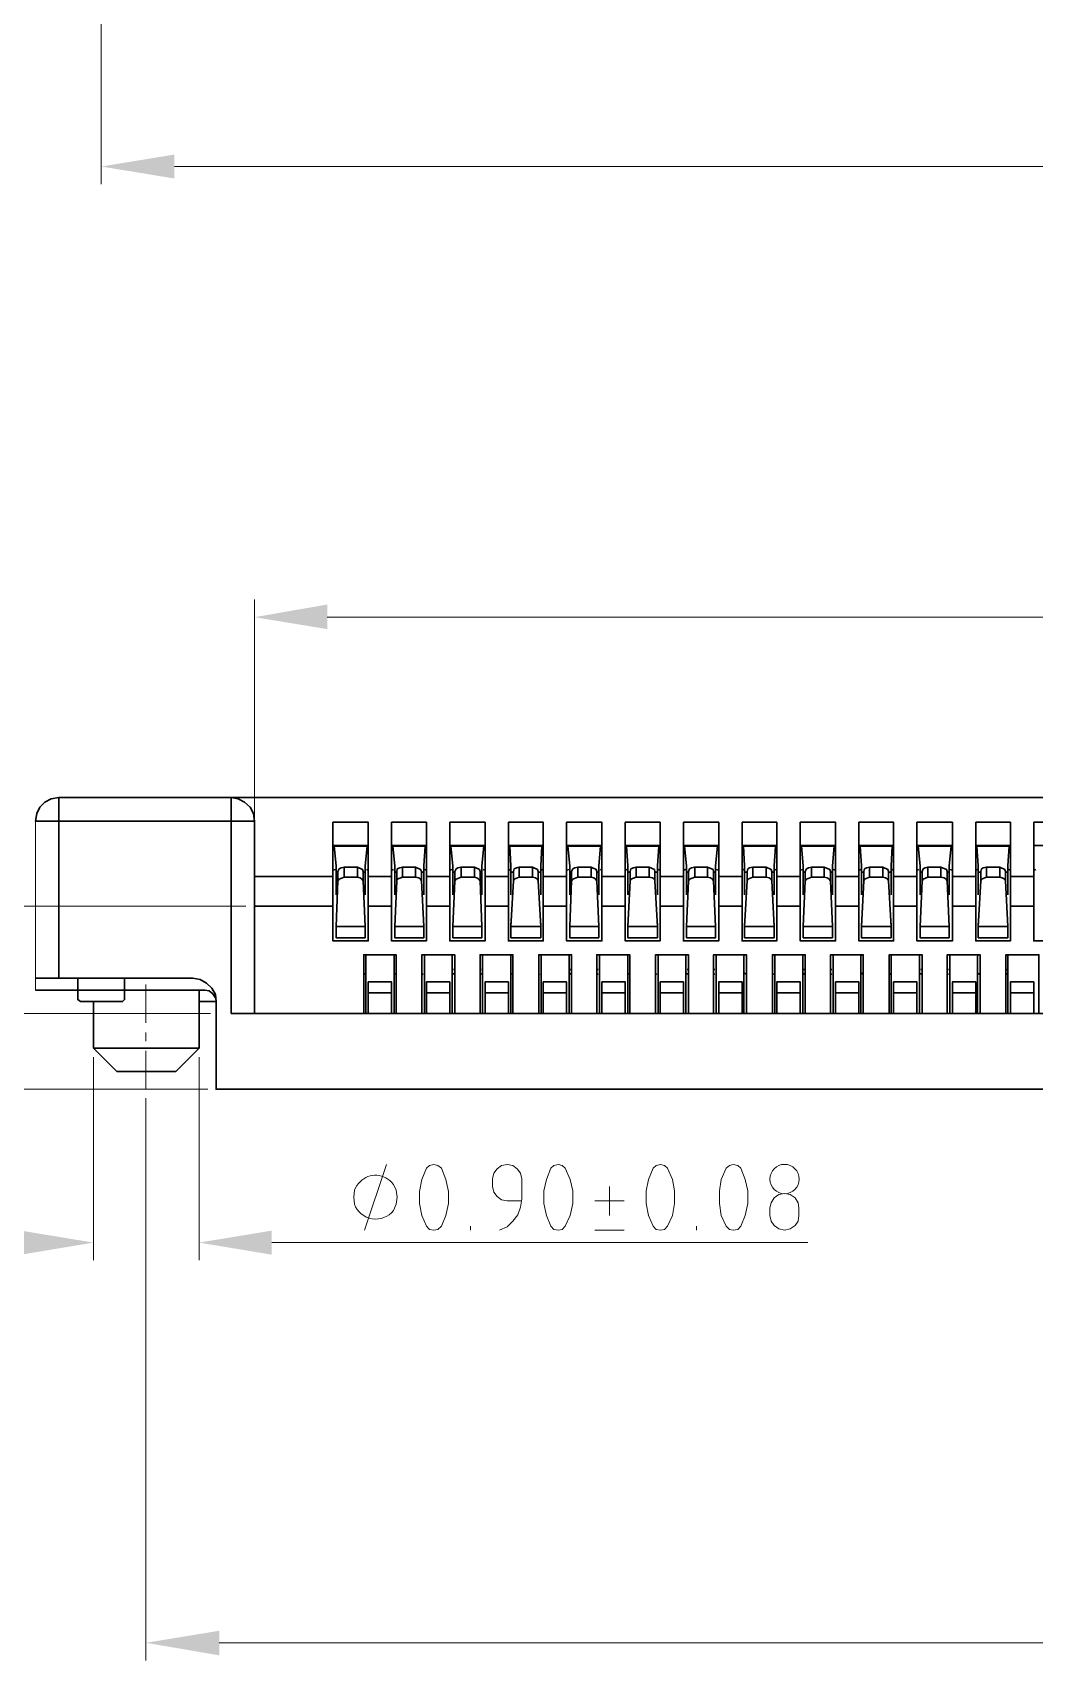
# Model space of a CAD drawing. Header units: inches. Extents: x 0 to 16.2, y 0 to 11.4.
# Drawn here: x 2.184 to 3.506, y 5.02 to 7.169 of the extents above; entities that cross this region are included whole.
import ezdxf

# ---------------------------------------------------------------- set-up
doc = ezdxf.new("R2010")
doc.units = ezdxf.units.IN
doc.header["$MEASUREMENT"] = 0
doc.layers.add('Color-7-Line_Weight-20', color=7, linetype='Continuous', lineweight=20)
doc.layers.add('Color-7-Line_Weight-30', color=7, linetype='Continuous', lineweight=30)
doc.layers.add('P2C-Hatch', color=7, linetype='Continuous')

msp = doc.modelspace()

# ---------------------------------------------------------------- hatches: boundary and pattern name
at = {"layer": 'P2C-Hatch', "transparency": 33554636}
for points in [[(2.3708, 7.0083), (2.3708, 6.9767), (2.2742, 6.9925)], [(2.5725, 6.4142), (2.5725, 6.3817), (2.4767, 6.3975)], [(2.1683, 5.5875), (2.1683, 5.5558), (2.2642, 5.5717)], [(2.4992, 5.5875), (2.4992, 5.5558), (2.4033, 5.5717)], [(2.43, 5.0592), (2.43, 5.0267), (2.3333, 5.0433)]]:
    msp.add_hatch(color=256, dxfattribs=at).paths.add_polyline_path(points)

# ---------------------------------------------------------------- linework, layer by layer
at = {"layer": 'Color-7-Line_Weight-20', "linetype": 'Continuous'}
for p, q in [((5.6875, 6.9925), (2.3708, 6.9925)), ((2.4767, 6.125), (2.4767, 6.4208)), ((2.5725, 6.3975), (5.4858, 6.3975)), ((2.1875, 5.905), (2.1875, 6.1283)), ((2.465, 6.0158), (1.7375, 6.0158)), ((2.3333, 5.9125), (2.3333, 5.8617)), ((2.4183, 5.8742), (1.7375, 5.8742)), ((2.415, 5.8742), (1.9117, 5.8742)), ((2.3333, 5.8492), (2.3333, 5.8375)), ((2.3333, 5.825), (2.3333, 5.7742)), ((2.2642, 5.8167), (2.2642, 5.5483)), ((2.4033, 5.8167), (2.4033, 5.5483)), ((2.415, 5.7742), (1.9117, 5.7742)), ((2.3333, 5.7625), (2.3333, 5.02)), ((2.6217, 5.5883), (2.6508, 5.675)), ((2.945, 5.6075), (2.945, 5.6458)), ((2.9258, 5.6267), (2.9642, 5.6267)), ((2.7617, 5.5883), (2.7617, 5.5933)), ((3.06, 5.5883), (3.06, 5.5933)), ((2.4992, 5.5717), (3.2067, 5.5717)), ((2.9258, 5.5883), (2.9642, 5.5883)), ((2.43, 5.0433), (5.6283, 5.0433))]:
    msp.add_line(p, q, dxfattribs=at)
for points in [[(2.2742, 6.9692), (2.2742, 7.9467), (2.2742, 7.2025)], [(2.8, 5.5883), (2.81, 5.5925), (2.8175, 5.6), (2.8242, 5.6083), (2.8275, 5.6183), (2.8292, 5.6292), (2.8292, 5.6558), (2.8275, 5.6633), (2.8233, 5.6692), (2.8175, 5.6733), (2.81, 5.675), (2.8025, 5.6733), (2.7967, 5.6692), (2.7925, 5.6633), (2.7908, 5.6558), (2.7908, 5.6458), (2.7925, 5.6383), (2.7967, 5.6325), (2.8025, 5.6283), (2.81, 5.6267), (2.8292, 5.6267)], [(2.6083, 5.6225), (2.6075, 5.6317), (2.6083, 5.6408), (2.6098, 5.644), (2.6116, 5.647), (2.6136, 5.6497), (2.6158, 5.6521), (2.6181, 5.6542), (2.6207, 5.656), (2.6233, 5.6576), (2.6261, 5.6588), (2.629, 5.6597), (2.6319, 5.6603), (2.6349, 5.6606), (2.6379, 5.6606), (2.6409, 5.6603), (2.6439, 5.6596), (2.6468, 5.6586), (2.6497, 5.6573), (2.6525, 5.6556), (2.6551, 5.6535), (2.6576, 5.6511), (2.66, 5.6483), (2.6633, 5.6408), (2.665, 5.6317), (2.6633, 5.6225), (2.66, 5.6142)]]:
    msp.add_lwpolyline(points, dxfattribs=at)
for points in [[(2.6975, 5.6075), (2.6942, 5.6233), (2.6942, 5.6392), (2.6975, 5.655), (2.7033, 5.67), (2.7075, 5.6733), (2.7133, 5.675), (2.7183, 5.6733), (2.7233, 5.67), (2.7292, 5.655), (2.7325, 5.6392), (2.7325, 5.6233), (2.7292, 5.6075), (2.7233, 5.5933), (2.7183, 5.5892), (2.7133, 5.5883), (2.7075, 5.5892), (2.7033, 5.5933)], [(2.8617, 5.6075), (2.8583, 5.6233), (2.8583, 5.64), (2.8617, 5.655), (2.8675, 5.67), (2.8717, 5.6733), (2.8775, 5.675), (2.8825, 5.6733), (2.8867, 5.67), (2.8933, 5.655), (2.8967, 5.64), (2.8967, 5.6233), (2.8933, 5.6075), (2.8867, 5.5933), (2.8825, 5.5892), (2.8775, 5.5883), (2.8717, 5.5892), (2.8675, 5.5933)], [(2.9967, 5.6075), (2.9933, 5.6233), (2.9933, 5.64), (2.9967, 5.655), (3.0025, 5.67), (3.0067, 5.6733), (3.0125, 5.675), (3.0175, 5.6733), (3.0217, 5.67), (3.0283, 5.655), (3.0308, 5.64), (3.0308, 5.6233), (3.0283, 5.6075), (3.0217, 5.5933), (3.0175, 5.5892), (3.0125, 5.5883), (3.0067, 5.5892), (3.0025, 5.5933)], [(3.0925, 5.6075), (3.09, 5.6233), (3.09, 5.64), (3.0925, 5.655), (3.0992, 5.67), (3.1033, 5.6733), (3.1083, 5.675), (3.1142, 5.6733), (3.1183, 5.67), (3.1242, 5.655), (3.1275, 5.64), (3.1275, 5.6233), (3.1242, 5.6075), (3.1183, 5.5933), (3.1142, 5.5892), (3.1083, 5.5883), (3.1033, 5.5892), (3.0992, 5.5933)], [(3.1942, 5.6), (3.19, 5.5942), (3.1833, 5.59), (3.1758, 5.5883), (3.1683, 5.59), (3.1625, 5.5942), (3.1583, 5.6), (3.1567, 5.6075), (3.1567, 5.6175), (3.1583, 5.6242), (3.1625, 5.6308), (3.1683, 5.635), (3.1758, 5.6367), (3.1833, 5.635), (3.19, 5.6308), (3.1942, 5.6242), (3.195, 5.6175), (3.195, 5.6075)]]:
    msp.add_lwpolyline(points, close=True, dxfattribs=at)
msp.add_circle((3.1761, 5.6556), 0.0194, dxfattribs=at)
msp.add_arc((2.6365, 5.6326), 0.0299, 199.7437, 321.9313, dxfattribs=at)
at = {"layer": 'Color-7-Line_Weight-30', "linetype": 'Continuous'}
for p, q in [((2.4767, 6.1283), (2.4767, 5.8742)), ((2.6267, 6.0958), (2.58, 6.0958)), ((2.7033, 6.0958), (2.6575, 6.0958)), ((2.7808, 6.0958), (2.7342, 6.0958)), ((2.8575, 6.0958), (2.8117, 6.0958)), ((2.935, 6.0958), (2.8883, 6.0958)), ((3.0117, 6.0958), (2.9658, 6.0958)), ((3.0892, 6.0958), (3.0425, 6.0958)), ((3.1658, 6.0958), (3.12, 6.0958)), ((3.2433, 6.0958), (3.1967, 6.0958)), ((3.32, 6.0958), (3.2742, 6.0958)), ((3.3975, 6.0958), (3.3508, 6.0958)), ((3.4742, 6.0958), (3.4283, 6.0958)), ((3.5517, 6.0958), (3.505, 6.0958)), ((2.5833, 6.0642), (2.58, 6.0633)), ((2.595, 6.0675), (2.595, 6.0542)), ((2.6267, 6.0633), (2.6242, 6.0642)), ((2.66, 6.0642), (2.6575, 6.0633)), ((2.6717, 6.0675), (2.6717, 6.0542)), ((2.7033, 6.0633), (2.7008, 6.0642)), ((2.7375, 6.0642), (2.7342, 6.0633)), ((2.7492, 6.0675), (2.7492, 6.0542)), ((2.7808, 6.0633), (2.7783, 6.0642)), ((2.8142, 6.0642), (2.8117, 6.0633)), ((2.8258, 6.0675), (2.8258, 6.0542)), ((2.8575, 6.0633), (2.855, 6.0642)), ((2.8917, 6.0642), (2.8883, 6.0633)), ((2.9033, 6.0675), (2.9033, 6.0542)), ((2.935, 6.0633), (2.9325, 6.0642)), ((2.9683, 6.0642), (2.9658, 6.0633)), ((2.98, 6.0675), (2.98, 6.0542)), ((3.0117, 6.0633), (3.0092, 6.0642)), ((3.0458, 6.0642), (3.0425, 6.0633)), ((3.0575, 6.0675), (3.0575, 6.0542)), ((3.0892, 6.0633), (3.0858, 6.0642)), ((3.1225, 6.0642), (3.12, 6.0633)), ((3.1342, 6.0675), (3.1342, 6.0542)), ((3.1658, 6.0633), (3.1633, 6.0642)), ((3.2, 6.0642), (3.1967, 6.0633)), ((3.2117, 6.0675), (3.2117, 6.0542)), ((3.2433, 6.0633), (3.24, 6.0642)), ((3.2767, 6.0642), (3.2742, 6.0633)), ((3.2883, 6.0675), (3.2883, 6.0542)), ((3.32, 6.0633), (3.3175, 6.0642)), ((3.3533, 6.0642), (3.3508, 6.0633)), ((3.365, 6.0675), (3.365, 6.0542)), ((3.3975, 6.0633), (3.3942, 6.0642)), ((3.4308, 6.0642), (3.4283, 6.0633)), ((3.4425, 6.0675), (3.4425, 6.0542)), ((3.4742, 6.0633), (3.4717, 6.0642)), ((3.5075, 6.0642), (3.505, 6.0633)), ((2.58, 6.055), (2.4767, 6.055)), ((2.5867, 6.0608), (2.5842, 6.0608)), ((2.6225, 6.0608), (2.62, 6.0608)), ((2.6575, 6.055), (2.6267, 6.055)), ((2.6642, 6.0608), (2.6617, 6.0608)), ((2.7, 6.0608), (2.6967, 6.0608)), ((2.7342, 6.055), (2.7033, 6.055)), ((2.7408, 6.0608), (2.7383, 6.0608)), ((2.7767, 6.0608), (2.7742, 6.0608)), ((2.8117, 6.055), (2.7808, 6.055)), ((2.8183, 6.0608), (2.815, 6.0608)), ((2.8542, 6.0608), (2.8508, 6.0608)), ((2.8883, 6.055), (2.8575, 6.055)), ((2.895, 6.0608), (2.8925, 6.0608)), ((2.9308, 6.0608), (2.9283, 6.0608)), ((2.9658, 6.055), (2.935, 6.055)), ((2.9725, 6.0608), (2.9692, 6.0608)), ((3.0083, 6.0608), (3.005, 6.0608)), ((3.0425, 6.055), (3.0117, 6.055)), ((3.0492, 6.0608), (3.0467, 6.0608)), ((3.085, 6.0608), (3.0825, 6.0608)), ((3.12, 6.055), (3.0892, 6.055)), ((3.1267, 6.0608), (3.1233, 6.0608)), ((3.1625, 6.0608), (3.1592, 6.0608)), ((3.1967, 6.055), (3.1658, 6.055)), ((3.2033, 6.0608), (3.2008, 6.0608)), ((3.2392, 6.0608), (3.2367, 6.0608)), ((3.2742, 6.055), (3.2433, 6.055)), ((3.2808, 6.0608), (3.2775, 6.0608)), ((3.3167, 6.0608), (3.3133, 6.0608)), ((3.3508, 6.055), (3.32, 6.055)), ((3.3575, 6.0608), (3.355, 6.0608)), ((3.3933, 6.0608), (3.3908, 6.0608)), ((3.4283, 6.055), (3.3975, 6.055)), ((3.435, 6.0608), (3.4317, 6.0608)), ((3.4708, 6.0608), (3.4675, 6.0608)), ((3.505, 6.055), (3.4742, 6.055)), ((2.58, 6.0158), (2.4767, 6.0158)), ((2.6575, 6.0158), (2.6267, 6.0158)), ((2.7342, 6.0158), (2.7033, 6.0158)), ((2.8117, 6.0158), (2.7808, 6.0158)), ((2.8883, 6.0158), (2.8575, 6.0158)), ((2.9658, 6.0158), (2.935, 6.0158)), ((3.0425, 6.0158), (3.0117, 6.0158)), ((3.12, 6.0158), (3.0892, 6.0158)), ((3.1967, 6.0158), (3.1658, 6.0158)), ((3.2742, 6.0158), (3.2433, 6.0158)), ((3.3508, 6.0158), (3.32, 6.0158)), ((3.4283, 6.0158), (3.3975, 6.0158)), ((3.505, 6.0158), (3.4742, 6.0158)), ((2.6208, 5.9325), (2.6217, 5.9325)), ((2.6625, 5.9325), (2.6633, 5.9325)), ((2.6975, 5.9325), (2.6983, 5.9325)), ((2.7392, 5.9325), (2.7408, 5.9325)), ((2.7742, 5.9325), (2.7758, 5.9325)), ((2.8167, 5.9325), (2.8175, 5.9325)), ((2.8517, 5.9325), (2.8525, 5.9325)), ((2.8933, 5.9325), (2.895, 5.9325)), ((2.9283, 5.9325), (2.93, 5.9325)), ((2.9708, 5.9325), (2.9717, 5.9325)), ((3.0058, 5.9325), (3.0067, 5.9325)), ((3.0475, 5.9325), (3.0492, 5.9325)), ((3.0825, 5.9325), (3.0842, 5.9325)), ((3.125, 5.9325), (3.1258, 5.9325)), ((3.16, 5.9325), (3.1608, 5.9325)), ((3.2017, 5.9325), (3.2033, 5.9325)), ((3.2367, 5.9325), (3.2383, 5.9325)), ((3.2792, 5.9325), (3.28, 5.9325)), ((3.3142, 5.9325), (3.315, 5.9325)), ((3.3558, 5.9325), (3.3575, 5.9325)), ((3.3908, 5.9325), (3.3925, 5.9325)), ((3.4333, 5.9325), (3.4342, 5.9325)), ((3.4683, 5.9325), (3.4692, 5.9325)), ((2.6208, 5.9258), (2.6225, 5.9267)), ((2.6608, 5.9275), (2.6633, 5.9258)), ((2.6975, 5.9258), (2.6992, 5.9267)), ((2.7375, 5.9275), (2.7408, 5.9258)), ((2.7742, 5.9258), (2.7767, 5.9267)), ((2.815, 5.9275), (2.8175, 5.9258)), ((2.8517, 5.9258), (2.8533, 5.9267)), ((2.8917, 5.9275), (2.895, 5.9258)), ((2.9283, 5.9258), (2.93, 5.9267)), ((2.9692, 5.9275), (2.9717, 5.9258)), ((3.0058, 5.9258), (3.0075, 5.9267)), ((3.0458, 5.9275), (3.0492, 5.9258)), ((3.0825, 5.9258), (3.0842, 5.9267)), ((3.1233, 5.9275), (3.1258, 5.9258)), ((3.16, 5.9258), (3.1617, 5.9267)), ((3.2, 5.9275), (3.2033, 5.9258)), ((3.2367, 5.9258), (3.2383, 5.9267)), ((3.2775, 5.9275), (3.28, 5.9258)), ((3.3142, 5.9258), (3.3158, 5.9267)), ((3.3542, 5.9275), (3.3575, 5.9258)), ((3.3908, 5.9258), (3.3925, 5.9267)), ((3.4308, 5.9275), (3.4342, 5.9258)), ((3.4683, 5.9258), (3.47, 5.9267)), ((2.6267, 5.9017), (2.6575, 5.9017)), ((2.7033, 5.9017), (2.7342, 5.9017)), ((2.7808, 5.9017), (2.8117, 5.9017)), ((2.8575, 5.9017), (2.8883, 5.9017)), ((2.935, 5.9017), (2.9658, 5.9017)), ((3.0117, 5.9017), (3.0425, 5.9017)), ((3.0892, 5.9017), (3.12, 5.9017)), ((3.1658, 5.9017), (3.1967, 5.9017)), ((3.2433, 5.9017), (3.2742, 5.9017)), ((3.32, 5.9017), (3.3508, 5.9017)), ((3.3975, 5.9017), (3.4283, 5.9017)), ((3.4742, 5.9017), (3.505, 5.9017))]:
    msp.add_line(p, q, dxfattribs=at)
for points in [[(2.2183, 6.1592), (2.2083, 6.1575), (2.2, 6.1533), (2.1933, 6.1467), (2.1892, 6.1383), (2.1875, 6.1283), (2.4767, 6.1283), (2.475, 6.1383), (2.4708, 6.1467), (2.4633, 6.1533), (2.455, 6.1575), (2.4458, 6.1592), (2.4458, 5.8742), (5.6125, 5.8742), (5.6125, 6.1592), (5.6033, 6.1575), (5.595, 6.1533), (5.5875, 6.1467), (5.5833, 6.1383), (5.5817, 6.1283), (5.5817, 5.8742)], [(5.84, 5.9208), (5.84, 6.1592), (2.2183, 6.1592), (2.2183, 5.9208)], [(2.625, 6.095), (2.5817, 6.095), (2.5817, 6.0958)], [(2.5842, 6.0308), (2.5842, 6.0692), (2.5817, 6.095)], [(2.6225, 6.0308), (2.6225, 6.0692), (2.625, 6.095), (2.625, 6.0958)], [(2.7017, 6.095), (2.6592, 6.095), (2.6592, 6.0958)], [(2.6617, 6.0308), (2.6617, 6.0692), (2.6592, 6.095)], [(2.7, 6.0308), (2.7, 6.0692), (2.7017, 6.095), (2.7025, 6.0958)], [(2.7792, 6.095), (2.7358, 6.095), (2.7358, 6.0958)], [(2.7383, 6.0308), (2.7383, 6.0692), (2.7358, 6.095)], [(2.7767, 6.0308), (2.7767, 6.0692), (2.7792, 6.095), (2.7792, 6.0958)], [(2.8558, 6.095), (2.8133, 6.095), (2.8133, 6.0958)], [(2.815, 6.0308), (2.815, 6.0692), (2.8133, 6.095)], [(2.8542, 6.0308), (2.8542, 6.0692), (2.8558, 6.095), (2.8558, 6.0958)], [(2.9333, 6.095), (2.89, 6.095), (2.89, 6.0958)], [(2.8925, 6.0308), (2.8925, 6.0692), (2.89, 6.095)], [(2.9308, 6.0308), (2.9308, 6.0692), (2.9333, 6.095), (2.9333, 6.0958)], [(3.01, 6.095), (2.9675, 6.095), (2.9675, 6.0958)], [(2.9692, 6.0308), (2.9692, 6.0692), (2.9675, 6.095)], [(3.0083, 6.0308), (3.0083, 6.0692), (3.01, 6.095), (3.01, 6.0958)], [(3.0875, 6.095), (3.0442, 6.095), (3.0442, 6.0958)], [(3.0467, 6.0308), (3.0467, 6.0692), (3.0442, 6.095)], [(3.085, 6.0308), (3.085, 6.0692), (3.0875, 6.095), (3.0875, 6.0958)], [(3.1642, 6.095), (3.1217, 6.095), (3.1217, 6.0958)], [(3.1233, 6.0308), (3.1233, 6.0692), (3.1217, 6.095)], [(3.1625, 6.0308), (3.1625, 6.0692), (3.1642, 6.095), (3.1642, 6.0958)], [(3.2417, 6.095), (3.1983, 6.095), (3.1983, 6.0958)], [(3.2008, 6.0308), (3.2008, 6.0692), (3.1983, 6.095)], [(3.2392, 6.0308), (3.2392, 6.0692), (3.2417, 6.095), (3.2417, 6.0958)], [(3.3183, 6.095), (3.2758, 6.095), (3.2758, 6.0958)], [(3.2775, 6.0308), (3.2775, 6.0692), (3.2758, 6.095)], [(3.3167, 6.0308), (3.3167, 6.0692), (3.3183, 6.095), (3.3183, 6.0958)], [(3.3958, 6.095), (3.3525, 6.095), (3.3525, 6.0958)], [(3.355, 6.0308), (3.355, 6.0692), (3.3525, 6.095)], [(3.3933, 6.0308), (3.3933, 6.0692), (3.3958, 6.095), (3.3958, 6.0958)], [(3.4725, 6.095), (3.43, 6.095), (3.43, 6.0958)], [(3.4317, 6.0308), (3.4317, 6.0692), (3.43, 6.095)], [(3.4708, 6.0308), (3.4708, 6.0692), (3.4725, 6.095), (3.4725, 6.0958)], [(2.6125, 6.0675), (2.6125, 6.0542), (2.595, 6.0542), (2.5883, 6.0517), (2.5867, 6.0492), (2.5842, 5.9892), (2.6225, 5.9892), (2.62, 6.0492), (2.62, 6.0617), (2.6192, 6.0642), (2.6125, 6.0675), (2.595, 6.0675), (2.5908, 6.0667), (2.5883, 6.065), (2.5867, 6.0617), (2.5867, 6.0492)], [(2.6892, 6.0675), (2.6892, 6.0542), (2.6717, 6.0542), (2.665, 6.0517), (2.6642, 6.0492), (2.6617, 5.9892), (2.7, 5.9892), (2.6967, 6.0492), (2.6967, 6.0617), (2.6958, 6.0642), (2.6892, 6.0675), (2.6717, 6.0675), (2.6683, 6.0667), (2.665, 6.065), (2.6642, 6.0617), (2.6642, 6.0492)], [(2.7667, 6.0675), (2.7667, 6.0542), (2.7492, 6.0542), (2.7425, 6.0517), (2.7408, 6.0492), (2.7383, 5.9892), (2.7767, 5.9892), (2.7742, 6.0492), (2.7742, 6.0617), (2.7733, 6.0642), (2.7667, 6.0675), (2.7492, 6.0675), (2.745, 6.0667), (2.7425, 6.065), (2.7408, 6.0617), (2.7408, 6.0492)], [(2.8433, 6.0675), (2.8433, 6.0542), (2.8258, 6.0542), (2.8192, 6.0517), (2.8183, 6.0492), (2.815, 5.9892), (2.8542, 5.9892), (2.8508, 6.0492), (2.8508, 6.0617), (2.85, 6.0642), (2.8433, 6.0675), (2.8258, 6.0675), (2.8225, 6.0667), (2.8192, 6.065), (2.8183, 6.0617), (2.8183, 6.0492)], [(2.9208, 6.0675), (2.9208, 6.0542), (2.9033, 6.0542), (2.8967, 6.0517), (2.895, 6.0492), (2.8925, 5.9892), (2.9308, 5.9892), (2.9283, 6.0492), (2.9283, 6.0617), (2.9275, 6.0642), (2.9208, 6.0675), (2.9033, 6.0675), (2.8992, 6.0667), (2.8967, 6.065), (2.895, 6.0617), (2.895, 6.0492)], [(2.9975, 6.0675), (2.9975, 6.0542), (2.98, 6.0542), (2.9733, 6.0517), (2.9725, 6.0492), (2.9692, 5.9892), (3.0083, 5.9892), (3.005, 6.0492), (3.005, 6.0617), (3.0042, 6.0642), (2.9975, 6.0675), (2.98, 6.0675), (2.9767, 6.0667), (2.9733, 6.065), (2.9725, 6.0617), (2.9725, 6.0492)], [(3.0742, 6.0675), (3.0742, 6.0542), (3.0575, 6.0542), (3.0508, 6.0517), (3.0492, 6.0492), (3.0467, 5.9892), (3.085, 5.9892), (3.0825, 6.0492), (3.0825, 6.0617), (3.0817, 6.0642), (3.0742, 6.0675), (3.0575, 6.0675), (3.0533, 6.0667), (3.0508, 6.065), (3.0492, 6.0617), (3.0492, 6.0492)], [(3.1517, 6.0675), (3.1517, 6.0542), (3.1342, 6.0542), (3.1275, 6.0517), (3.1267, 6.0492), (3.1233, 5.9892), (3.1625, 5.9892), (3.1592, 6.0492), (3.1592, 6.0617), (3.1583, 6.0642), (3.1517, 6.0675), (3.1342, 6.0675), (3.13, 6.0667), (3.1275, 6.065), (3.1267, 6.0617), (3.1267, 6.0492)], [(3.2283, 6.0675), (3.2283, 6.0542), (3.2117, 6.0542), (3.205, 6.0517), (3.2033, 6.0492), (3.2008, 5.9892), (3.2392, 5.9892), (3.2367, 6.0492), (3.2367, 6.0617), (3.2358, 6.0642), (3.2283, 6.0675), (3.2117, 6.0675), (3.2075, 6.0667), (3.205, 6.065), (3.2033, 6.0617), (3.2033, 6.0492)], [(3.3058, 6.0675), (3.3058, 6.0542), (3.2883, 6.0542), (3.2817, 6.0517), (3.2808, 6.0492), (3.2775, 5.9892), (3.3167, 5.9892), (3.3133, 6.0492), (3.3133, 6.0617), (3.3125, 6.0642), (3.3058, 6.0675), (3.2883, 6.0675), (3.2842, 6.0667), (3.2817, 6.065), (3.2808, 6.0617), (3.2808, 6.0492)], [(3.3825, 6.0675), (3.3825, 6.0542), (3.365, 6.0542), (3.3592, 6.0517), (3.3575, 6.0492), (3.355, 5.9892), (3.3933, 5.9892), (3.3908, 6.0492), (3.3908, 6.0617), (3.39, 6.0642), (3.3825, 6.0675), (3.365, 6.0675), (3.3617, 6.0667), (3.3592, 6.065), (3.3575, 6.0617), (3.3575, 6.0492)], [(3.46, 6.0675), (3.46, 6.0542), (3.4425, 6.0542), (3.4358, 6.0517), (3.435, 6.0492), (3.4317, 5.9892), (3.4708, 5.9892), (3.4675, 6.0492), (3.4675, 6.0617), (3.4667, 6.0642), (3.46, 6.0675), (3.4425, 6.0675), (3.4383, 6.0667), (3.4358, 6.065), (3.435, 6.0617), (3.435, 6.0492)], [(2.62, 6.0492), (2.6183, 6.0517), (2.6158, 6.0533), (2.6125, 6.0542)], [(2.6967, 6.0492), (2.6958, 6.0517), (2.6933, 6.0533), (2.6892, 6.0542)], [(2.7742, 6.0492), (2.7725, 6.0517), (2.77, 6.0533), (2.7667, 6.0542)], [(2.8508, 6.0492), (2.85, 6.0517), (2.8475, 6.0533), (2.8433, 6.0542)], [(2.9283, 6.0492), (2.9267, 6.0517), (2.9242, 6.0533), (2.9208, 6.0542)], [(3.005, 6.0492), (3.0042, 6.0517), (3.0017, 6.0533), (2.9975, 6.0542)], [(3.0825, 6.0492), (3.0808, 6.0517), (3.0783, 6.0533), (3.0742, 6.0542)], [(3.1592, 6.0492), (3.1583, 6.0517), (3.1558, 6.0533), (3.1517, 6.0542)], [(3.2367, 6.0492), (3.235, 6.0517), (3.2325, 6.0533), (3.2283, 6.0542)], [(3.3133, 6.0492), (3.3125, 6.0517), (3.3092, 6.0533), (3.3058, 6.0542)], [(3.3908, 6.0492), (3.3892, 6.0517), (3.3867, 6.0533), (3.3825, 6.0542)], [(3.4675, 6.0492), (3.4667, 6.0517), (3.4633, 6.0533), (3.46, 6.0542)], [(2.6225, 5.9933), (2.6225, 5.9742), (2.5842, 5.9742), (2.5842, 5.9933)], [(2.7, 5.9933), (2.7, 5.9742), (2.6617, 5.9742), (2.6617, 5.9933)], [(2.7767, 5.9933), (2.7767, 5.9742), (2.7383, 5.9742), (2.7383, 5.9933)], [(2.8542, 5.9933), (2.8542, 5.9742), (2.815, 5.9742), (2.815, 5.9933)], [(2.9308, 5.9933), (2.9308, 5.9742), (2.8925, 5.9742), (2.8925, 5.9933)], [(3.0083, 5.9933), (3.0083, 5.9742), (2.9692, 5.9742), (2.9692, 5.9933)], [(3.085, 5.9933), (3.085, 5.9742), (3.0467, 5.9742), (3.0467, 5.9933)], [(3.1625, 5.9933), (3.1625, 5.9742), (3.1233, 5.9742), (3.1233, 5.9933)], [(3.2392, 5.9933), (3.2392, 5.9742), (3.2008, 5.9742), (3.2008, 5.9933)], [(3.3167, 5.9933), (3.3167, 5.9742), (3.2775, 5.9742), (3.2775, 5.9933)], [(3.3933, 5.9933), (3.3933, 5.9742), (3.355, 5.9742), (3.355, 5.9933)], [(3.4708, 5.9933), (3.4708, 5.9742), (3.4317, 5.9742), (3.4317, 5.9933)], [(2.6208, 5.8742), (2.6208, 5.9517), (2.6633, 5.9517), (2.6633, 5.8742)], [(2.6233, 5.9508), (2.6233, 5.95), (2.6233, 5.8742)], [(2.6608, 5.9517), (2.6608, 5.95), (2.6608, 5.8742)], [(2.6975, 5.8742), (2.6975, 5.9517), (2.7408, 5.9517), (2.7408, 5.8742)], [(2.7008, 5.9508), (2.7008, 5.95), (2.7008, 5.8742)], [(2.7383, 5.9517), (2.7375, 5.9508), (2.7375, 5.95), (2.7375, 5.8742)], [(2.7742, 5.8742), (2.7742, 5.9517), (2.8175, 5.9517), (2.8175, 5.8742)], [(2.7775, 5.9508), (2.7775, 5.95), (2.7775, 5.8742)], [(2.815, 5.9517), (2.815, 5.95), (2.815, 5.8742)], [(2.8517, 5.8742), (2.8517, 5.9517), (2.895, 5.9517), (2.895, 5.8742)], [(2.855, 5.9508), (2.855, 5.95), (2.855, 5.8742)], [(2.8925, 5.9517), (2.8917, 5.9508), (2.8917, 5.95), (2.8917, 5.8742)], [(2.9283, 5.8742), (2.9283, 5.9517), (2.9717, 5.9517), (2.9717, 5.8742)], [(2.9317, 5.9508), (2.9317, 5.95), (2.9317, 5.8742)], [(2.9692, 5.9517), (2.9692, 5.95), (2.9692, 5.8742)], [(3.0058, 5.8742), (3.0058, 5.9517), (3.0492, 5.9517), (3.0492, 5.8742)], [(3.0092, 5.9508), (3.0092, 5.95), (3.0092, 5.8742)], [(3.0467, 5.9517), (3.0458, 5.9508), (3.0458, 5.95), (3.0458, 5.8742)], [(3.0825, 5.8742), (3.0825, 5.9517), (3.1258, 5.9517), (3.1258, 5.8742)], [(3.0858, 5.9508), (3.0858, 5.95), (3.0858, 5.8742)], [(3.1233, 5.9517), (3.1233, 5.9508), (3.1225, 5.95), (3.1225, 5.8742)], [(3.16, 5.8742), (3.16, 5.9517), (3.2033, 5.9517), (3.2033, 5.8742)], [(3.1625, 5.9508), (3.1633, 5.95), (3.1633, 5.8742)], [(3.2008, 5.9517), (3.2, 5.9508), (3.2, 5.95), (3.2, 5.8742)], [(3.2367, 5.8742), (3.2367, 5.9517), (3.28, 5.9517), (3.28, 5.8742)], [(3.24, 5.9508), (3.24, 5.95), (3.24, 5.8742)], [(3.2775, 5.9517), (3.2775, 5.9508), (3.2767, 5.95), (3.2767, 5.8742)], [(3.3142, 5.8742), (3.3142, 5.9517), (3.3575, 5.9517), (3.3575, 5.8742)], [(3.3167, 5.9508), (3.3167, 5.95), (3.3167, 5.8742)], [(3.3542, 5.9517), (3.3542, 5.95), (3.3542, 5.8742)], [(3.3908, 5.8742), (3.3908, 5.9517), (3.4342, 5.9517), (3.4342, 5.8742)], [(3.3942, 5.9508), (3.3942, 5.95), (3.3942, 5.8742)], [(3.4317, 5.9517), (3.4317, 5.9508), (3.4308, 5.95), (3.4308, 5.8742)], [(3.4683, 5.8742), (3.4683, 5.9517), (3.5117, 5.9517), (3.5117, 5.8742)], [(3.4708, 5.9508), (3.4708, 5.95), (3.4708, 5.8742)], [(2.4258, 5.89), (2.425, 5.8992), (2.42, 5.9075), (2.4133, 5.9142), (2.405, 5.9192), (2.395, 5.9208), (2.1875, 5.9208)], [(2.305, 5.9208), (2.305, 5.8925), (2.3025, 5.89), (2.2467, 5.89), (2.2433, 5.8925), (2.2433, 5.9208)], [(2.4033, 5.89), (2.4258, 5.89), (2.4258, 5.7742), (5.6317, 5.7742), (5.6317, 5.89), (5.6333, 5.8992), (5.6383, 5.9075), (5.645, 5.9142), (5.6533, 5.9192), (5.6625, 5.9208), (5.8708, 5.9208)], [(2.6267, 5.8742), (2.6267, 5.9158), (2.6575, 5.9158), (2.6575, 5.8742)], [(2.7033, 5.8742), (2.7033, 5.9158), (2.7342, 5.9158), (2.7342, 5.8742)], [(2.7808, 5.8742), (2.7808, 5.9158), (2.8117, 5.9158), (2.8117, 5.8742)], [(2.8575, 5.8742), (2.8575, 5.9158), (2.8883, 5.9158), (2.8883, 5.8742)], [(2.935, 5.8742), (2.935, 5.9158), (2.9658, 5.9158), (2.9658, 5.8742)], [(3.0117, 5.8742), (3.0117, 5.9158), (3.0425, 5.9158), (3.0425, 5.8742)], [(3.0892, 5.8742), (3.0892, 5.9158), (3.12, 5.9158), (3.12, 5.8742)], [(3.1658, 5.8742), (3.1658, 5.9158), (3.1967, 5.9158), (3.1967, 5.8742)], [(3.2433, 5.8742), (3.2433, 5.9158), (3.2742, 5.9158), (3.2742, 5.8742)], [(3.32, 5.8742), (3.32, 5.9158), (3.3508, 5.9158), (3.3508, 5.8742)], [(3.3975, 5.8742), (3.3975, 5.9158), (3.4283, 5.9158), (3.4283, 5.8742)], [(3.4742, 5.8742), (3.4742, 5.9158), (3.505, 5.9158), (3.505, 5.8742)], [(2.425, 5.895), (2.4217, 5.9), (2.4167, 5.9042), (2.4108, 5.905), (2.1875, 5.905)]]:
    msp.add_lwpolyline(points, dxfattribs=at)
for points in [[(2.58, 6.1267), (2.6267, 6.1267), (2.6267, 5.97), (2.58, 5.97)], [(2.6575, 6.1267), (2.7033, 6.1267), (2.7033, 5.97), (2.6575, 5.97)], [(2.7342, 6.1267), (2.7808, 6.1267), (2.7808, 5.97), (2.7342, 5.97)], [(2.8117, 6.1267), (2.8575, 6.1267), (2.8575, 5.97), (2.8117, 5.97)], [(2.8883, 6.1267), (2.935, 6.1267), (2.935, 5.97), (2.8883, 5.97)], [(2.9658, 6.1267), (3.0117, 6.1267), (3.0117, 5.97), (2.9658, 5.97)], [(3.0425, 6.1267), (3.0892, 6.1267), (3.0892, 5.97), (3.0425, 5.97)], [(3.12, 6.1267), (3.1658, 6.1267), (3.1658, 5.97), (3.12, 5.97)], [(3.1967, 6.1267), (3.2433, 6.1267), (3.2433, 5.97), (3.1967, 5.97)], [(3.2742, 6.1267), (3.32, 6.1267), (3.32, 5.97), (3.2742, 5.97)], [(3.3508, 6.1267), (3.3975, 6.1267), (3.3975, 5.97), (3.3508, 5.97)], [(3.4283, 6.1267), (3.4742, 6.1267), (3.4742, 5.97), (3.4283, 5.97)], [(3.505, 6.1267), (3.5517, 6.1267), (3.5517, 5.97), (3.505, 5.97)], [(2.2642, 5.8283), (2.2642, 5.89), (2.2642, 5.8283), (2.295, 5.7975), (2.3725, 5.7975), (2.4033, 5.8283), (2.4033, 5.905), (2.4033, 5.8283)]]:
    msp.add_lwpolyline(points, close=True, dxfattribs=at)

doc.saveas('drawing.dxf')
